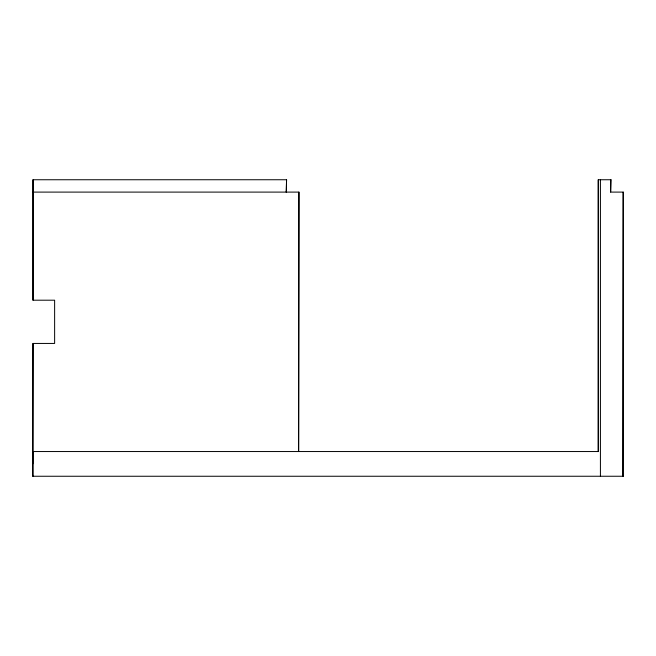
<?xml version="1.0" encoding="UTF-8"?>
<svg xmlns="http://www.w3.org/2000/svg" width="656" height="656" viewBox="0 0 656 656"><rect width="100%" height="100%" fill="white"/><g stroke="black" fill="none" stroke-linecap="round" stroke-linejoin="round"><path stroke-width="0.98" d="M600.42 476.256L600.42 179.744M623.2 192.101L622.995 476.256L623.2 192.101L610.638 192.101L610.859 179.744L610.638 192.101M32.8 463.899L33.005 343.441L54.628 343.441L54.628 300.202L33.005 300.202L33.021 179.752L286.565 179.744L286.278 192.101L286.565 179.744M598.28 179.744L598.28 451.541L598.28 179.744L610.859 179.744M298.923 192.101L298.628 451.541L298.923 192.101L33.005 192.101M598.502 451.541L32.8 451.541L32.857 476.256L33.013 343.441M32.857 476.256L623.2 476.248M33.013 179.744L33.005 300.202"/></g></svg>
